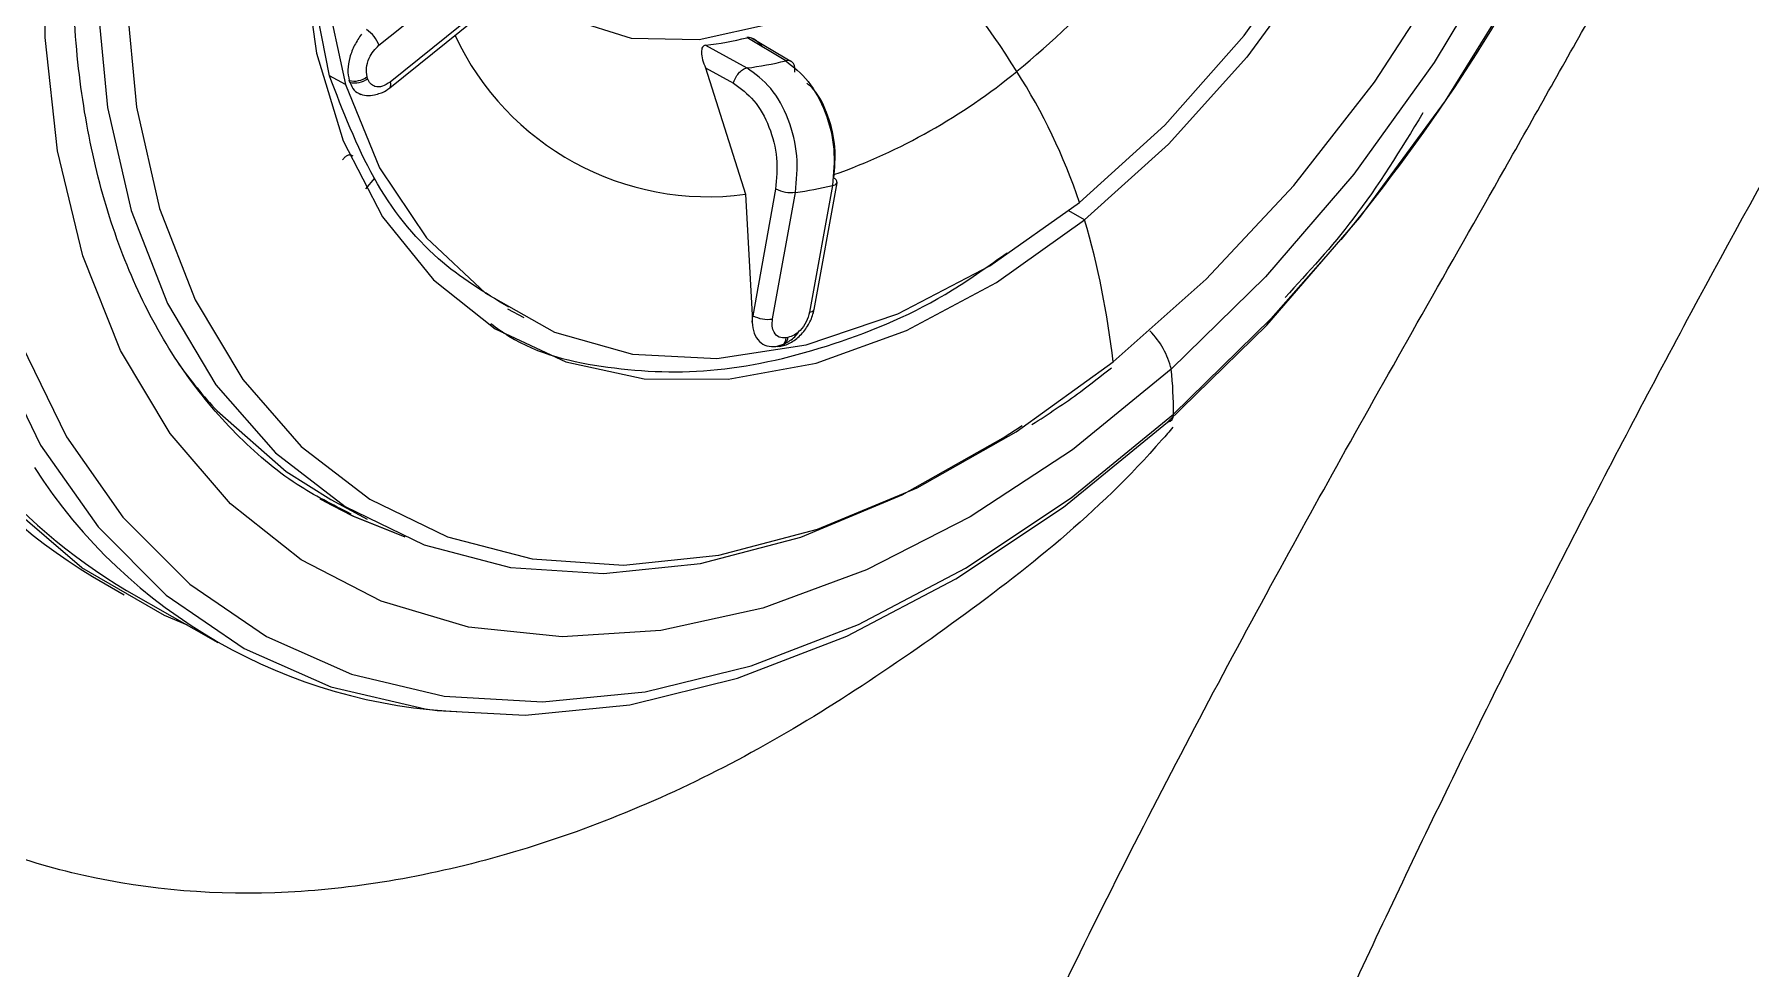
# Model space of a CAD drawing. Extents: x 525 to 613, y 487 to 635.
# Drawn here: x 555.486 to 556.891, y 554.5 to 555.265 of the extents above; entities that cross this region are included whole.
import ezdxf

# ---------------------------------------------------------------- set-up
doc = ezdxf.new("R2010")
doc.units = 0
doc.header["$MEASUREMENT"] = 0
doc.layers.add('1', color=4, linetype='Continuous')
doc.layers.add('STD TEST', color=3, linetype='Continuous')

# ---------------------------------------------------------------- blocks, each defined once
blk = doc.blocks.new('2023 VANGUARD')
at = {"layer": '1', "color": 3, "linetype": 'Continuous', "lineweight": 25}
for p, q in [((-13.2324, -37.4604), (-13.2492, -37.3735)), ((-13.1918, -37.4355), (-13.1107, -37.3705)), ((-13.183, -37.4703), (-13.102, -37.4052)), ((-13.1015, -37.4005), (-13.1826, -37.4656)), ((-12.8588, -37.4482), (-12.8906, -37.4292)), ((-12.8592, -37.446), (-12.8868, -37.4296)), ((-12.9244, -37.4354), (-12.8907, -37.454)), ((-12.8546, -37.4488), (-12.8592, -37.446)), ((-13.2192, -37.4676), (-13.2324, -37.4604)), ((-13.2011, -37.4626), (-13.2015, -37.4612)), ((-12.9244, -37.454), (-12.8917, -37.5574)), ((-12.9244, -37.454), (-12.9015, -37.4666)), ((-13.2158, -37.4656), (-13.2162, -37.4642)), ((-13.2026, -37.553), (-13.1952, -37.5442)), ((-12.8917, -37.5574), (-12.8864, -37.6566)), ((-12.8671, -37.5532), (-12.8858, -37.6569)), ((-12.8696, -37.6596), (-12.8508, -37.5559)), ((-12.8205, -37.5503), (-12.8393, -37.654)), ((-12.8355, -37.6517), (-12.8167, -37.548)), ((-12.6141, -37.5784), (-12.627, -37.571)), ((-13.0865, -37.6513), (-13.0733, -37.6584)), ((-12.8864, -37.6566), (-12.8864, -37.6623)), ((-12.8858, -37.6569), (-12.8864, -37.6566)), ((-12.8864, -37.6623), (-12.8858, -37.6569)), ((-12.8641, -37.6821), (-12.8626, -37.6819)), ((-12.857, -37.6747), (-12.8585, -37.675)), ((-13.2137, -37.8209), (-13.2364, -37.809)), ((-13.2312, -37.8074), (-13.2014, -37.8235)), ((-13.4264, -37.8705), (-13.4003, -37.8854)), ((-13.3984, -37.8819), (-13.3237, -37.9246))]:
    blk.add_line(p, q, dxfattribs=at)
at = {"layer": '1', "color": 3, "linetype": 'Continuous', "lineweight": 25, "flags": 128}
for points in [[(-12.2694, -37.3523), (-12.328, -37.4495), (-12.3938, -37.5409), (-12.4659, -37.6251), (-12.5431, -37.7007)], [(-13.3487, -37.9103), (-13.3673, -37.9023), (-13.435, -37.8633), (-13.4949, -37.8119), (-13.5462, -37.7489), (-13.5881, -37.6752), (-13.6201, -37.5919), (-13.6416, -37.5003), (-13.6524, -37.4016), (-13.6522, -37.2973), (-13.6412, -37.1889), (-13.6194, -37.078), (-13.5872, -36.9662), (-13.545, -36.8552), (-13.4935, -36.7465), (-13.4334, -36.6418), (-13.3656, -36.5425), (-13.291, -36.4502), (-13.2108, -36.3661), (-13.1261, -36.2915)], [(-12.5462, -37.7441), (-12.4649, -37.6646), (-12.3887, -37.5765), (-12.3187, -37.481), (-12.2559, -37.3794), (-12.2013, -37.2733), (-12.1556, -37.1642), (-12.1196, -37.0537), (-12.0937, -36.9434), (-12.0783, -36.835), (-12.0737, -36.7299), (-12.0799, -36.6297), (-12.0968, -36.536), (-12.1242, -36.45), (-12.1616, -36.373), (-12.1824, -36.3405)], [(-13.0842, -36.3919), (-13.1655, -36.4714), (-13.2417, -36.5595), (-13.3117, -36.655), (-13.3745, -36.7566), (-13.4291, -36.8627), (-13.4748, -36.9718), (-13.5108, -37.0823), (-13.5367, -37.1926), (-13.5521, -37.301), (-13.5567, -37.4061), (-13.5505, -37.5063), (-13.5336, -37.6), (-13.5062, -37.686), (-13.4688, -37.763), (-13.4218, -37.8298), (-13.366, -37.8856), (-13.3021, -37.9294), (-13.2311, -37.9607), (-13.1541, -37.9789), (-13.1442, -37.9802)], [(-13.4844, -37.6806), (-13.4476, -37.7562), (-13.4014, -37.8218), (-13.3466, -37.8766), (-13.2839, -37.9196), (-13.2142, -37.9503), (-13.1385, -37.9683), (-13.058, -37.9731), (-12.9738, -37.9649), (-12.8871, -37.9436), (-12.7993, -37.9097), (-12.7115, -37.8636), (-12.6251, -37.8059), (-12.5414, -37.7376)], [(-12.5431, -37.7007), (-12.6241, -37.7666), (-12.7078, -37.8217), (-12.7927, -37.8651), (-12.8776, -37.8963), (-12.9611, -37.9146), (-13.0418, -37.9198), (-13.1186, -37.9118), (-13.1901, -37.8907), (-13.2554, -37.8569), (-13.3133, -37.8109), (-13.3629, -37.7534), (-13.4034, -37.6853), (-13.4343, -37.6078), (-13.4549, -37.5219), (-13.4651, -37.4292), (-13.4646, -37.331)], [(-12.9072, -36.6199), (-12.8351, -36.5687), (-12.7614, -36.5293), (-12.6876, -36.5026), (-12.6154, -36.4893), (-12.5465, -36.4896), (-12.4824, -36.5035), (-12.4245, -36.5307), (-12.3741, -36.5706), (-12.3324, -36.6223), (-12.3002, -36.6847), (-12.2783, -36.7563), (-12.2671, -36.8356), (-12.267, -36.9208), (-12.2779, -37.01), (-12.2997, -37.1011), (-12.3317, -37.1922), (-12.3733, -37.2812), (-12.4235, -37.3662), (-12.4813, -37.4452), (-12.5453, -37.5164), (-12.6141, -37.5784)], [(-12.9072, -36.6199), (-12.9761, -36.6818), (-13.0401, -36.7531), (-13.0978, -36.8321), (-13.1481, -36.917), (-13.1897, -37.0061), (-13.2217, -37.0972), (-13.2434, -37.1883), (-13.2543, -37.2775), (-13.2542, -37.3626), (-13.2431, -37.4419), (-13.2212, -37.5136), (-13.189, -37.5759), (-13.1472, -37.6276), (-13.0968, -37.6676), (-13.0389, -37.6948), (-12.9748, -37.7087), (-12.9059, -37.709), (-12.8338, -37.6957), (-12.76, -37.669), (-12.6862, -37.6296), (-12.6141, -37.5784)], [(-12.5908, -37.6947), (-12.5146, -37.627), (-12.4429, -37.5502), (-12.3768, -37.4656), (-12.3176, -37.3745), (-12.2662, -37.2785), (-12.2236, -37.1794), (-12.1903, -37.0787), (-12.1671, -36.9782), (-12.1543, -36.8797), (-12.1521, -36.7848), (-12.1606, -36.6951), (-12.1751, -36.6279)], [(-12.9027, -36.6343), (-12.9727, -36.6976), (-13.0375, -36.7708), (-13.0954, -36.8522), (-13.1452, -36.9396), (-13.1854, -37.0309), (-13.2152, -37.1239), (-13.2338, -37.2163), (-13.2407, -37.3059), (-13.2358, -37.3903), (-13.2192, -37.4676)], [(-12.6183, -37.5642), (-12.5483, -37.5008), (-12.4835, -37.4276), (-12.4256, -37.3463), (-12.3759, -37.2589), (-12.3356, -37.1675), (-12.3058, -37.0745), (-12.2873, -36.9821), (-12.2803, -36.8926), (-12.2852, -36.8081), (-12.3018, -36.7309)], [(-13.371, -37.1419), (-13.3839, -37.203), (-13.3967, -37.3016), (-13.3989, -37.3965), (-13.3904, -37.4862), (-13.3714, -37.5692), (-13.3422, -37.6439), (-13.3033, -37.7092), (-13.2554, -37.7639), (-13.1992, -37.8071), (-13.1358, -37.838), (-13.0663, -37.8561), (-12.9917, -37.8611), (-12.9135, -37.853), (-12.8329, -37.8318), (-12.7513, -37.7979), (-12.6702, -37.752), (-12.5908, -37.6947)], [(-13.0824, -37.3804), (-13.0786, -37.3841), (-13.0357, -37.4138), (-12.9854, -37.4296), (-12.9296, -37.4308), (-12.8705, -37.4176), (-12.8103, -37.3903), (-12.7513, -37.35)], [(-13.4231, -37.3791), (-13.4227, -37.395), (-13.4141, -37.4863), (-13.3947, -37.5708), (-13.365, -37.6469), (-13.3254, -37.7134), (-13.2766, -37.7691), (-13.2194, -37.813), (-13.1549, -37.8445), (-13.084, -37.863), (-13.0081, -37.8681), (-12.9285, -37.8598), (-12.8464, -37.8382), (-12.7634, -37.8037), (-12.6807, -37.7569), (-12.6653, -37.7468)], [(-13.2192, -37.4676), (-13.1913, -37.5358), (-13.1528, -37.5932), (-13.1047, -37.6385), (-13.048, -37.6705), (-12.9843, -37.6885), (-12.9151, -37.6919), (-12.8421, -37.6807), (-12.767, -37.6553), (-12.6918, -37.6161), (-12.6183, -37.5642)], [(-12.5414, -37.7376), (-12.4615, -37.6596), (-12.4042, -37.5946)], [(-13.3244, -37.7348), (-13.2677, -37.7846), (-13.2312, -37.8074)], [(-13.1442, -37.9802), (-13.0721, -37.9839), (-12.9864, -37.9755), (-12.8982, -37.9538), (-12.8088, -37.9193), (-12.7194, -37.8723), (-12.6315, -37.8136), (-12.5462, -37.7441)], [(-13.2403, -37.8068), (-13.2126, -37.8211), (-13.1794, -37.8344)], [(-13.1704, -37.8383), (-13.2133, -37.8211), (-13.2137, -37.8209)]]:
    blk.add_lwpolyline(points, dxfattribs=at)
at = {"layer": '1', "color": 3, "linetype": 'Continuous', "lineweight": 25}
for centre, radius, start, end in [((-13.5172, -36.6677), 1.4485, 320.2112, 348.2271), ((-13.1228, -36.9014), 0.7168, 309.2131, 327.2886), ((-13.2712, -37.8321), 0.709, 31.9518, 42.831), ((-13.2159, -37.4442), 0.0256, 19.6393, 57.1423), ((-12.9222, -37.3307), 0.2288, 205.0111, 277.6597), ((-12.955, -37.1749), 0.2624, 276.7163, 284.2179), ((-12.9223, -37.1936), 0.2624, 276.921, 284.0129), ((-13.2118, -37.4483), 0.0165, 254.4482, 308.7518), ((-13.2114, -37.4498), 0.0165, 254.4482, 308.7518), ((-12.9857, -37.0718), 0.4982, 289.5079, 309.384), ((-13.0838, -37.7207), 0.4911, 18.5839, 32.4994), ((-13.1864, -37.4676), 0.00433, 321.8299, 28.3047), ((-12.8208, -37.5483), 0.00408, 4.143, 71.6776), ((-12.8545, -37.5285), 0.0276, 243.0177, 277.7183), ((-12.8924, -37.2464), 0.3123, 277.6428, 283.2914), ((-12.8205, -37.5461), 0.0042, 269.6462, 334.1091), ((-13.1699, -37.4494), 0.493, 194.9993, 238.6503), ((-13.2856, -37.7734), 0.6993, 6.4667, 16.1957), ((-13.1558, -37.4756), 0.4733, 200.228, 239.1634), ((-12.8733, -37.6323), 0.0276, 243.0185, 277.7182), ((-12.8393, -37.6498), 0.0042, 269.6465, 334.1089), ((-12.6097, -37.7174), 0.0687, 14.088, 44.3503), ((-12.8655, -37.675), 0.00708, 259.8712, 0.0908), ((-12.8647, -37.6744), 0.0077, 285.2149, 357.8847), ((-13.0306, -37.4625), 0.4006, 215.6921, 222.8358), ((-12.8682, -37.7341), 0.3268, 359.3931, 5.8703), ((-12.5472, -37.7383), 0.00586, 279.5299, 6.8961), ((-13.1069, -37.5452), 0.4364, 212.7418, 267.7809)]:
    blk.add_arc(centre, radius, start, end, dxfattribs=at)
for points, knots in [([(-5.9384, -27.3057), (-5.963, -27.3148), (-6.0207, -27.3363), (-6.1197, -27.3738), (-6.2439, -27.4218), (-6.4113, -27.4881), (-6.6076, -27.5686), (-6.8992, -27.6928), (-7.257, -27.8541), (-7.6215, -28.031), (-8.0407, -28.2465), (-8.5892, -28.5487), (-9.2887, -28.9807), (-9.835, -29.3617), (-10.1493, -29.5962), (-10.2787, -29.6947), (-10.3941, -29.7842), (-10.5623, -29.9169), (-10.7689, -30.0843), (-11.0563, -30.3244), (-11.5401, -30.7459), (-12.2895, -31.4533), (-13.0099, -32.2267), (-13.5082, -32.8198), (-13.7416, -33.1095), (-13.9137, -33.3295), (-14.0826, -33.5523), (-14.218, -33.7368), (-14.3267, -33.8887), (-14.4183, -34.019), (-14.5003, -34.1383), (-14.7159, -34.4581), (-15.0234, -34.9449), (-15.3983, -35.6119), (-15.6923, -36.1933), (-15.9163, -36.6796), (-16.0806, -37.0646), (-16.193, -37.3442), (-16.2593, -37.516), (-16.2888, -37.5942), (-16.2966, -37.615)], [0, 0, 0, 0, 0.0052278, 0.0122678, 0.0211155, 0.0317652, 0.048142, 0.063412, 0.0949432, 0.1263631, 0.1441982, 0.188916, 0.2512005, 0.3080496, 0.3216178, 0.3293783, 0.3404654, 0.3507233, 0.3720885, 0.3934723, 0.4253644, 0.499962, 0.5987532, 0.6358031, 0.6543439, 0.6729001, 0.6914769, 0.7100799, 0.7185196, 0.7287156, 0.7418349, 0.7473908, 0.8056132, 0.856583, 0.8999161, 0.9354925, 0.9633056, 0.9833375, 0.9955724, 1, 1, 1, 1]), ([(-11.3069, -36.3736), (-11.3676, -36.4564), (-11.5057, -36.6491), (-11.7119, -36.9581), (-11.9224, -37.3019), (-12.087, -37.5948), (-12.212, -37.8327), (-12.3024, -38.0128), (-12.3895, -38.1946), (-12.5012, -38.439), (-12.6321, -38.7484), (-12.7751, -39.1254), (-12.8609, -39.3801), (-12.9014, -39.5082)], [0.0000001, 0.0000001, 0.0000001, 0.0000001, 0.0238804, 0.0551304, 0.0863804, 0.1176304, 0.1332554, 0.1488804, 0.1645054, 0.1801304, 0.2113804, 0.2426304, 0.2738803, 0.2738803, 0.2738803, 0.2738803]), ([(-13.2147, -37.8193), (-13.2297, -37.8117), (-13.2639, -37.7945), (-13.3099, -37.7549), (-13.3531, -37.7034), (-13.3883, -37.6422), (-13.4152, -37.5728), (-13.4334, -37.4962), (-13.4427, -37.4134), (-13.443, -37.3256), (-13.4341, -37.2341), (-13.4163, -37.14), (-13.3896, -37.0449), (-13.3545, -36.9501), (-13.3114, -36.857), (-13.261, -36.767), (-13.204, -36.6815), (-13.1413, -36.6017), (-13.0825, -36.5378), (-13.0443, -36.5025), (-13.0297, -36.489)], [0, 0, 0, 0, 0.0461785, 0.1052802, 0.1641516, 0.2224582, 0.2801937, 0.33752, 0.3946148, 0.4516087, 0.5085767, 0.5655514, 0.6225539, 0.6795878, 0.7366466, 0.7937184, 0.8507889, 0.9078379, 0.9648496, 1, 1, 1, 1]), ([(-11.0614, -36.5545), (-11.2394, -36.7961), (-11.4069, -37.0455), (-11.6418, -37.4301), (-11.7173, -37.5601), (-11.8621, -37.8219), (-11.9315, -37.9539), (-12.2644, -38.6216), (-12.4847, -39.1772), (-12.6571, -39.7525)], [0, 0, 0, 0, 0.25, 0.25, 0.375, 0.375, 0.5, 0.5, 1, 1, 1, 1]), ([(-12.5418, -37.7483), (-12.5448, -37.7517), (-12.5997, -37.8157), (-12.7226, -37.9133), (-12.9034, -38.0311), (-13.0885, -38.105), (-13.2682, -38.1364), (-13.4364, -38.1227), (-13.5862, -38.065), (-13.712, -37.9652), (-13.8091, -37.8274), (-13.8737, -37.6566), (-13.9031, -37.4596), (-13.8965, -37.2438), (-13.8535, -37.0178), (-13.7782, -36.7891), (-13.7022, -36.644), (-13.6642, -36.5715)], [0, 0, 0, 0, 0.004056, 0.075241, 0.146334, 0.217441, 0.288612, 0.359786, 0.430889, 0.501987, 0.573166, 0.644307, 0.715445, 0.786584, 0.857722, 0.928861, 1, 1, 1, 1]), ([(-13.0811, -39.3286), (-13.0746, -39.3091), (-13.0618, -39.27), (-13.042, -39.2115), (-13.0219, -39.1531), (-13.0013, -39.0947), (-12.9803, -39.0364), (-12.959, -38.9782), (-12.9372, -38.92), (-12.915, -38.8619), (-12.8924, -38.8039), (-12.8694, -38.7459), (-12.846, -38.6881), (-12.8221, -38.6303), (-12.7979, -38.5726), (-12.7732, -38.515), (-12.748, -38.4575), (-12.7224, -38.4001), (-12.6683, -38.2815), (-12.5823, -38.1037), (-12.4813, -37.913), (-12.399, -37.7643), (-12.3363, -37.6531), (-12.2685, -37.534), (-12.2222, -37.4516), (-12.1982, -37.4091)], [0, 0, 0, 0, 0.029118, 0.05827, 0.087458, 0.116682, 0.145944, 0.175244, 0.204581, 0.233953, 0.263361, 0.292804, 0.322284, 0.351802, 0.38136, 0.410958, 0.440598, 0.47028, 0.500003, 0.625265, 0.749995, 0.805833, 0.866108, 0.930828, 1, 1, 1, 1]), ([(-13.2062, -37.4265), (-13.2082, -37.4294), (-13.2121, -37.4352), (-13.216, -37.4454), (-13.2178, -37.4557), (-13.2168, -37.4614), (-13.2162, -37.4642)], [0, 0, 0, 0, 0.246603, 0.499388, 0.752586, 1, 1, 1, 1]), ([(-12.8779, -37.4368), (-12.879, -37.4354), (-12.8809, -37.4332), (-12.884, -37.4309), (-12.8864, -37.4296), (-12.8887, -37.4289), (-12.89, -37.4291), (-12.8906, -37.4292)], [0, 0, 0, 0, 0.332095, 0.530708, 0.700324, 0.851778, 1, 1, 1, 1]), ([(-13.2015, -37.4612), (-13.2019, -37.4588), (-13.2026, -37.4542), (-13.2003, -37.4465), (-13.1965, -37.44), (-13.1934, -37.437), (-13.1918, -37.4355)], [0, 0, 0, 0, 0.2796579, 0.5592269, 0.7795818, 1, 1, 1, 1]), ([(-12.9244, -37.4354), (-12.9249, -37.4356), (-12.926, -37.4358), (-12.9271, -37.4371), (-12.9277, -37.439), (-12.9279, -37.4423), (-12.9272, -37.4474), (-12.9253, -37.4518), (-12.9244, -37.454)], [0, 0, 0, 0, 0.094256, 0.190576, 0.298462, 0.424807, 0.701731, 1, 1, 1, 1]), ([(-12.8516, -37.4522), (-12.852, -37.4514), (-12.8526, -37.4499), (-12.8544, -37.4485), (-12.8565, -37.4478), (-12.858, -37.448), (-12.8588, -37.4482)], [0, 0, 0, 0, 0.259419, 0.518943, 0.768457, 1, 1, 1, 1]), ([(-12.8588, -37.4482), (-12.8524, -37.4532), (-12.8396, -37.4633), (-12.8255, -37.4899), (-12.8178, -37.5206), (-12.8196, -37.5404), (-12.8205, -37.5503)], [0, 0, 0, 0, 0.249978, 0.499965, 0.74997, 1, 1, 1, 1]), ([(-13.0856, -37.65), (-13.1055, -37.6379), (-13.1485, -37.6116), (-13.1991, -37.5473), (-13.2213, -37.4893), (-13.2324, -37.4604)], [0, 0, 0, 0, 0.299784, 0.649892, 1, 1, 1, 1]), ([(-13.1826, -37.4656), (-13.1848, -37.467), (-13.1891, -37.4698), (-13.1949, -37.4697), (-13.1991, -37.4672), (-13.2004, -37.4641), (-13.2011, -37.4626)], [0, 0, 0, 0, 0.279486, 0.559002, 0.779415, 1, 1, 1, 1]), ([(-12.9015, -37.4666), (-12.9014, -37.4659), (-12.901, -37.4645), (-12.8997, -37.4616), (-12.8975, -37.4583), (-12.8947, -37.4558), (-12.8924, -37.4544), (-12.8913, -37.4542), (-12.8907, -37.454)], [0, 0, 0, 0, 0.1247216, 0.2493439, 0.5000002, 0.7506559, 0.8752779, 1, 1, 1, 1]), ([(-12.8508, -37.5559), (-12.8499, -37.546), (-12.848, -37.5262), (-12.8557, -37.4955), (-12.8701, -37.4689), (-12.8838, -37.459), (-12.8907, -37.454)], [0, 0, 0, 0, 0.25003, 0.500035, 0.750022, 1, 1, 1, 1]), ([(-12.8514, -37.4574), (-12.8513, -37.4565), (-12.8511, -37.4546), (-12.8515, -37.453), (-12.8516, -37.4522)], [0, 0, 0, 0, 0.481439, 1, 1, 1, 1]), ([(-13.2158, -37.4656), (-13.2147, -37.4681), (-13.2127, -37.4729), (-13.2086, -37.4747), (-13.2066, -37.4757)], [0, 0, 0, 0, 0.505378, 1, 1, 1, 1]), ([(-13.2082, -37.4751), (-13.2062, -37.4757), (-13.2022, -37.4769), (-13.1961, -37.4766), (-13.1924, -37.4752), (-13.1908, -37.4747)], [0, 0, 0, 0, 0.371895, 0.741254, 1, 1, 1, 1]), ([(-13.1908, -37.4747), (-13.1902, -37.4745), (-13.1874, -37.4737), (-13.1849, -37.4718), (-13.183, -37.4703)], [0, 0, 0, 0, 0.2270609, 1, 1, 1, 1]), ([(-12.9015, -37.4666), (-12.8957, -37.4709), (-12.8841, -37.4793), (-12.8716, -37.5018), (-12.8648, -37.5279), (-12.8663, -37.5448), (-12.8671, -37.5532)], [0, 0, 0, 0, 0.249817, 0.500222, 0.750496, 1, 1, 1, 1]), ([(-12.8195, -37.5444), (-12.8187, -37.536), (-12.8171, -37.5191), (-12.8235, -37.4931), (-12.8323, -37.4744), (-12.8396, -37.4682), (-12.8416, -37.4666)], [0, 0, 0, 0, 0.296688, 0.594075, 0.891398, 1, 1, 1, 1]), ([(-12.3371, -37.4909), (-12.3554, -37.5208), (-12.3888, -37.5756), (-12.4308, -37.6212), (-12.4499, -37.642)], [0, 0, 0, 0, 0.545691, 1, 1, 1, 1]), ([(-13.2129, -37.5264), (-13.2136, -37.5259), (-13.2149, -37.525), (-13.2175, -37.5255), (-13.2199, -37.527), (-13.221, -37.5285), (-13.2216, -37.5292)], [0, 0, 0, 0, 0.279273, 0.560596, 0.781985, 1, 1, 1, 1]), ([(-13.1002, -37.6634), (-13.0954, -37.6669), (-13.0678, -37.687), (-13.0052, -37.7017), (-12.9156, -37.7055), (-12.8196, -37.6828), (-12.7387, -37.6491), (-12.6924, -37.6159), (-12.6775, -37.6053)], [0, 0, 0, 0, 0.045883, 0.259321, 0.472759, 0.686198, 0.899636, 1, 1, 1, 1]), ([(-12.8585, -37.675), (-12.8605, -37.675), (-12.8646, -37.6751), (-12.8685, -37.6712), (-12.8702, -37.6658), (-12.8698, -37.6617), (-12.8696, -37.6596)], [0, 0, 0, 0, 0.279658, 0.559227, 0.779582, 1, 1, 1, 1]), ([(-12.8618, -37.6816), (-12.8603, -37.6812), (-12.8573, -37.6805), (-12.8515, -37.6772), (-12.8447, -37.6713), (-12.8395, -37.6635), (-12.8367, -37.6568), (-12.8359, -37.6534), (-12.8355, -37.6517)], [0, 0, 0, 0, 0.130977, 0.258267, 0.506199, 0.751035, 0.874457, 1, 1, 1, 1]), ([(-12.8393, -37.654), (-12.8401, -37.6567), (-12.8416, -37.6621), (-12.8465, -37.6688), (-12.8519, -37.6732), (-12.8553, -37.6742), (-12.857, -37.6747)], [0, 0, 0, 0, 0.279486, 0.559002, 0.779415, 1, 1, 1, 1]), ([(-12.8864, -37.6623), (-12.8859, -37.6654), (-12.885, -37.6717), (-12.8806, -37.6784), (-12.8745, -37.6824), (-12.8693, -37.6821), (-12.8668, -37.682)], [0, 0, 0, 0, 0.24664, 0.499524, 0.752684, 1, 1, 1, 1]), ([(-12.8653, -37.6817), (-12.8627, -37.6809), (-12.8573, -37.6791), (-12.851, -37.6743), (-12.8484, -37.6704), (-12.8477, -37.6694)], [0, 0, 0, 0, 0.424609, 0.858977, 1, 1, 1, 1]), ([(-12.6572, -37.7461), (-12.6439, -37.7374), (-12.6219, -37.7232), (-12.6006, -37.7062), (-12.5922, -37.6995)], [0, 0, 0, 0, 0.605214, 1, 1, 1, 1]), ([(-13.0811, -39.3286), (-13.1061, -39.3035), (-13.1562, -39.2534), (-13.2318, -39.1779), (-13.3077, -39.102), (-13.384, -39.0257), (-13.4907, -38.919), (-13.638, -38.7714), (-13.8031, -38.6065), (-13.9472, -38.4627), (-14.0513, -38.3587), (-14.1312, -38.2786), (-14.2031, -38.2064), (-14.2736, -38.1361), (-14.3488, -38.0609), (-14.4306, -37.9791), (-14.5194, -37.8903), (-14.5852, -37.8244), (-14.6174, -37.7923)], [0, 0, 0, 0, 0.050431, 0.100987, 0.151656, 0.202429, 0.253299, 0.364055, 0.494327, 0.577604, 0.644821, 0.696271, 0.732142, 0.783507, 0.831409, 0.875874, 0.939362, 1, 1, 1, 1]), ([(-13.0811, -39.3286), (-13.0834, -39.3357), (-13.0881, -39.3499), (-13.0953, -39.371), (-13.1025, -39.3918), (-13.1098, -39.4122), (-13.1172, -39.4324), (-13.1247, -39.4522), (-13.1386, -39.4881), (-13.1595, -39.5387), (-13.1887, -39.6023), (-13.2192, -39.6617), (-13.2511, -39.7173), (-13.2841, -39.7682), (-13.3237, -39.8212), (-13.3706, -39.8734), (-13.4198, -39.9166), (-13.4655, -39.9482), (-13.5095, -39.972), (-13.557, -39.991), (-13.602, -40.0025), (-13.6422, -40.0085), (-13.6772, -40.011), (-13.7062, -40.0108), (-13.7291, -40.0093), (-13.7433, -40.0079), (-13.7558, -40.0063), (-13.7727, -40.0039), (-13.797, -39.9997), (-13.8272, -39.9929), (-13.8642, -39.9829), (-13.8968, -39.972), (-13.9263, -39.9609), (-13.9495, -39.9519), (-13.9775, -39.9402), (-14.0093, -39.9254), (-14.0466, -39.9067), (-14.0899, -39.8831), (-14.1544, -39.8453), (-14.2368, -39.7925), (-14.3416, -39.7189), (-14.4554, -39.6328), (-14.5711, -39.5402), (-14.6797, -39.4498), (-14.8211, -39.3296), (-14.9707, -39.2003), (-15.1378, -39.0564), (-15.2862, -38.9301), (-15.4229, -38.8162), (-15.5279, -38.7317), (-15.6082, -38.6679), (-15.6812, -38.6112), (-15.762, -38.55), (-15.835, -38.4958), (-15.8997, -38.4489), (-15.9557, -38.4096), (-16.0026, -38.3771), (-16.0638, -38.3358), (-16.1251, -38.2955), (-16.1742, -38.264), (-16.2097, -38.2417), (-16.2453, -38.2197), (-16.2812, -38.198), (-16.3172, -38.1766), (-16.3534, -38.1556), (-16.3897, -38.1349), (-16.4139, -38.1215), (-16.426, -38.1147)], [0, 0, 0, 0, 0.004173, 0.008297, 0.012371, 0.016399, 0.020382, 0.024321, 0.028218, 0.041892, 0.054991, 0.067917, 0.080486, 0.092947, 0.105146, 0.122715, 0.14057, 0.153542, 0.166961, 0.182758, 0.199107, 0.210386, 0.221783, 0.233313, 0.238927, 0.244445, 0.247334, 0.251406, 0.261361, 0.271478, 0.281758, 0.298645, 0.304516, 0.311728, 0.322131, 0.332953, 0.344188, 0.36024, 0.377306, 0.410212, 0.444304, 0.483278, 0.523766, 0.557424, 0.587151, 0.655905, 0.691494, 0.729436, 0.77727, 0.798078, 0.807994, 0.836422, 0.850685, 0.865024, 0.887317, 0.895123, 0.903026, 0.91904, 0.93613, 0.943948, 0.951809, 0.959715, 0.967669, 0.975673, 0.98373, 0.991839, 1, 1, 1, 1])]:
    blk.add_open_spline(points, degree=3, knots=knots, dxfattribs=at)
blk = doc.blocks.new('2026 Vanguard')
at = {"layer": 'STD TEST', "color": 1}
blk.add_blockref('2023 VANGUARD', (44.1613, 88.209), dxfattribs=at)

msp = doc.modelspace()

# ---------------------------------------------------------------- block references
at = {"layer": '1'}
msp.add_blockref('2026 Vanguard', (524.7985, 504.4821), dxfattribs=at)

doc.saveas('drawing.dxf')
